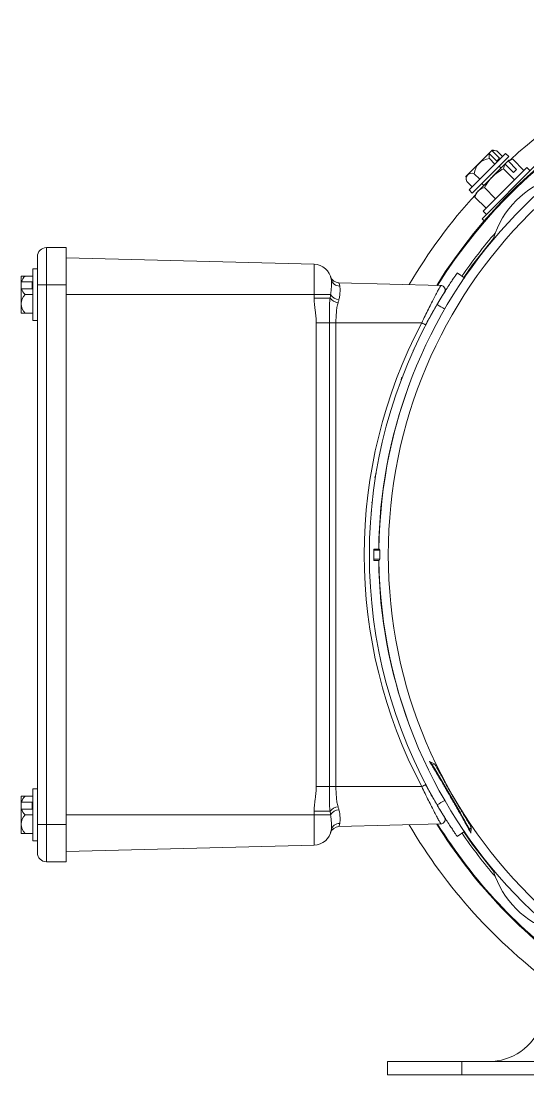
# Paper-space layout '_Right' of a CAD drawing. Header units: inches. Extents: x -5.71 to 3.63, y -3.65 to 3.62.
# Drawn here: x -5.71 to -2.3, y -3.5 to 3.59 of the extents above; entities that cross this region are included whole.
import ezdxf

# ---------------------------------------------------------------- set-up
doc = ezdxf.new("R2010")
doc.units = ezdxf.units.IN
doc.header["$MEASUREMENT"] = 0

psp = doc.layouts.new('_Right')

# ---------------------------------------------------------------- linework, layer by layer
at = {"color": 7, "linetype": 'Continuous', "lineweight": 15}
for p, q in [((-2.7215, 2.5447), (-2.5447, 2.7215)), ((-2.4542, 2.7003), (-2.7003, 2.4542)), ((-2.5637, 2.6977), (-2.5138, 2.6478)), ((-2.4947, 2.6669), (-2.5446, 2.7168)), ((-2.512, 2.7161), (-2.4752, 2.6793)), ((-2.4323, 2.6784), (-2.4542, 2.7003)), ((-2.4323, 2.6784), (-2.6784, 2.4323)), ((-2.6534, 2.4327), (-2.4327, 2.6534)), ((-2.563, 2.6651), (-2.5262, 2.6283)), ((-2.5138, 2.6478), (-2.4947, 2.6669)), ((-2.4016, 2.5714), (-2.457, 2.6268)), ((-2.4357, 2.648), (-2.3803, 2.5926)), ((-2.4058, 2.6606), (-2.4327, 2.6534)), ((-2.3308, 2.5856), (-2.4058, 2.6606)), ((-2.6651, 2.563), (-2.6283, 2.5262)), ((-2.6131, 2.2595), (-2.2595, 2.6131)), ((-2.6046, 2.3118), (-2.3118, 2.6046)), ((-2.4851, 2.601), (-2.4974, 2.6133)), ((-2.3945, 2.5219), (-2.4695, 2.5969)), ((-2.3803, 2.5926), (-2.4016, 2.5714)), ((-2.2899, 2.5826), (-2.3118, 2.6046)), ((-2.7161, 2.512), (-2.6793, 2.4752)), ((-2.6133, 2.4974), (-2.601, 2.4851)), ((-2.7003, 2.4542), (-2.6784, 2.4323)), ((-2.6534, 2.4327), (-2.6606, 2.4058)), ((-2.5219, 2.3945), (-2.5969, 2.4695)), ((-2.5856, 2.3308), (-2.6606, 2.4058)), ((-2.6046, 2.3118), (-2.5826, 2.2899)), ((-2.6131, 2.2595), (-2.5992, 2.2457)), ((-5.5438, 2.066), (-5.5438, -2.066)), ((-5.5438, 2.066), (-5.4108, 2.066)), ((-5.4108, 2.066), (-5.4108, -2.066)), ((-5.6038, -2.006), (-5.6038, 2.006)), ((-3.7427, 1.9538), (-5.4108, 1.9975)), ((-5.6038, 1.924), (-5.6348, 1.924)), ((-5.6348, 1.924), (-5.6348, 1.576)), ((-3.7427, 1.7259), (-3.7427, 1.9538)), ((-5.7138, 1.875), (-5.6348, 1.875)), ((-5.7138, 1.625), (-5.7138, 1.875)), ((-2.7802, 1.8957), (-2.7288, 1.8602)), ((-5.7105, 1.8359), (-5.6398, 1.8359)), ((-5.6398, 1.7891), (-5.7105, 1.7891)), ((-5.6398, 1.8359), (-5.6398, 1.7891)), ((-5.4108, 1.816), (-5.6038, 1.816)), ((-3.5762, 1.8294), (-2.8903, 1.8114)), ((-5.6868, 1.75), (-5.6348, 1.75)), ((-3.6316, 1.75), (-5.4108, 1.75)), ((-3.6355, 1.7259), (-3.7427, 1.7259)), ((-5.7138, 1.625), (-5.6348, 1.625)), ((-5.6348, 1.576), (-5.6038, 1.576)), ((-3.7282, -1.56), (-3.7282, 1.56)), ((-3.0183, 1.56), (-3.7282, 1.56)), ((-3.6398, -1.56), (-3.6398, 1.56)), ((-3.5956, 1.56), (-3.5956, -1.56)), ((-3.34, -0.0382), (-3.34, 0.0382)), ((-3.3061, 0.0382), (-3.34, 0.0382)), ((-3.3002, 0.03), (-3.34, 0.03)), ((-3.3061, 0.0382), (-3.3002, 0.03)), ((-3.3002, -0.03), (-3.34, -0.03)), ((-3.34, -0.0382), (-3.3061, -0.0382)), ((-3.3002, -0.03), (-3.3061, -0.0382)), ((-2.9664, -1.3908), (-2.9352, -1.4064)), ((-2.9477, -1.4136), (-2.9664, -1.3908)), ((-2.9352, -1.4064), (-2.9477, -1.4136)), ((-5.7138, -1.625), (-5.6348, -1.625)), ((-5.7138, -1.875), (-5.7138, -1.625)), ((-5.6038, -1.576), (-5.6348, -1.576)), ((-5.6348, -1.576), (-5.6348, -1.924)), ((-3.7282, -1.56), (-3.0183, -1.56)), ((-5.7105, -1.6641), (-5.6398, -1.6641)), ((-5.6398, -1.6641), (-5.6398, -1.7109)), ((-5.6398, -1.7109), (-5.7105, -1.7109)), ((-5.6868, -1.75), (-5.6348, -1.75)), ((-3.6316, -1.75), (-5.4108, -1.75)), ((-3.7427, -1.9538), (-3.7427, -1.7259)), ((-3.6355, -1.7259), (-3.7427, -1.7259)), ((-5.6038, -1.816), (-5.4108, -1.816)), ((-2.8903, -1.8114), (-3.5762, -1.8294)), ((-2.6856, -1.8388), (-2.698, -1.846)), ((-2.6856, -1.8388), (-2.6877, -1.8736)), ((-5.7138, -1.875), (-5.6348, -1.875)), ((-2.7288, -1.8602), (-2.7802, -1.8957)), ((-2.6877, -1.8736), (-2.698, -1.846)), ((-5.6348, -1.924), (-5.6038, -1.924)), ((-3.7427, -1.9538), (-5.4108, -1.9975)), ((-5.4108, -2.066), (-5.5438, -2.066)), ((-3.25, -3.4103), (-3.25, -3.5)), ((-3.25, -3.4103), (-1.73, -3.4103)), ((-2.75, -3.4103), (-2.75, -3.5)), ((-3.25, -3.5), (-1.73, -3.5))]:
    psp.add_line(p, q, dxfattribs=at)
at = {"color": 8, "linetype": 'Continuous', "lineweight": 15}
for p, q in [((-3.0758, 1.3721), (-3.0778, 1.3726)), ((-3.0746, 1.3796), (-3.0727, 1.3791)), ((-3.3257, 0.5481), (-3.335, 0.5185)), ((-3.3566, 0.2865), (-3.361, 0.2872)), ((-3.3526, 0.3504), (-3.3571, 0.3516))]:
    psp.add_line(p, q, dxfattribs=at)
at = {"color": 7, "linetype": 'Continuous', "lineweight": 15, "flags": 128}
for points in [[(-2.7358, 1.865), (-2.6764, 1.9493), (-2.5364, 2.1283)], [(-2.5364, -2.1283), (-2.6764, -1.9493), (-2.7357, -1.8651)]]:
    psp.add_lwpolyline(points, dxfattribs=at)
at = {"color": 8, "linetype": 'Continuous', "lineweight": 15, "flags": 128}
psp.add_lwpolyline([(-3.1527, 1.1947), (-3.1542, 1.188), (-3.157, 1.1756)], dxfattribs=at)
at = {"color": 7, "linetype": 'Continuous', "lineweight": 15}
psp.add_circle((0, 0), 3.2435, dxfattribs=at)
for centre, radius, start, end in [((0, 0), 3.5959, 93.20533, 132.39684), ((0, 0), 3.435, 91.81516, 148.16018), ((0, 0), 3.3064, 93.05133, 179.33844), ((-2.5875, 2.5399), 0.1597, 81.45512, 82.9716), ((-2.5077, 2.6826), 0.0581, 164.93767, 197.62748), ((-2.5684, 2.5589), 0.1597, 81.45512, 82.9716), ((-2.5553, 2.5553), 0.1665, 74.90545, 86.34778), ((-2.5296, 2.6608), 0.0581, 72.37252, 105.06233), ((-2.5553, 2.5553), 0.11, 93.99842, 176.00158), ((-2.674, 2.5287), 0.0453, 141.96163, 201.61671), ((-2.6818, 2.5209), 0.0453, 68.38329, 128.03837), ((-2.5553, 2.5553), 0.1665, 183.65222, 195.09455), ((-1.9481, 1.9481), 0.6153, 107.03166, 162.96834), ((0, 0), 3.5959, 137.60316, 149.64953), ((-5.5438, 2.006), 0.06, 90, 180), ((-3.7458, 1.8339), 0.12, 9.12042, 88.5), ((-5.6226, 1.8095), 0.0917, 134.4541, 163.29918), ((-3.5746, 1.8893), 0.06, 197.94557, 268.5), ((-3.5718, 1.8639), 0.0566, 191.17907, 272.16318), ((-5.6391, 1.6686), 0.1818, 113.09585, 114.25375), ((-5.6391, 1.6219), 0.1818, 113.09585, 114.25375), ((-5.6226, 1.8155), 0.0917, 196.70082, 225.5459), ((-2.8911, 1.7814), 0.03, 328.0542, 88.5), ((-5.6255, 1.6864), 0.0883, 133.9815, 179.31463), ((-3.5704, 1.7788), 0.084, 219.11159, 262.09191), ((-3.5695, 1.7877), 0.0726, 211.30238, 264.85428), ((-5.6255, 1.6886), 0.0883, 180.68537, 226.0185), ((-0.0343, 0), 3.3367, 149.70767, 210.29233), ((-0.065, 0), 3.34, 152.156, 207.844), ((-3.2896, 1.0309), 0.5946, 60.02662, 62.85122), ((-0.0343, 0), 3.2743, 159.54383, 179.33195), ((0, 0), 3.3003, 179.47917, 180.52083), ((-0.0343, 0), 3.2743, 180.66805, 200.45617), ((0, 0), 3.3064, 180.66156, 269.33844), ((-13.3283, -7.6951), 12.1332, 28.82097, 31.17903), ((-3.2896, -1.0309), 0.5946, 297.14878, 299.97338), ((-5.6226, -1.6905), 0.0917, 134.4541, 163.29918), ((-5.6391, -1.8314), 0.1818, 113.09585, 114.25375), ((-3.5704, -1.7788), 0.084, 97.90809, 140.88841), ((-5.6391, -1.8781), 0.1818, 113.09585, 114.25375), ((-5.6255, -1.8136), 0.0883, 133.9815, 179.31463), ((-5.6226, -1.6845), 0.0917, 196.70082, 225.5459), ((-3.5695, -1.7877), 0.0726, 95.14572, 148.69762), ((-2.8911, -1.7814), 0.03, 271.5, 31.9458), ((-5.6255, -1.8114), 0.0883, 180.68537, 226.0185), ((-3.5746, -1.8893), 0.06, 91.5, 162.05443), ((-3.5718, -1.8639), 0.0566, 87.83682, 168.82093), ((0, 0), 3.5959, 210.35047, 233.88168), ((0, 0), 3.435, 211.83982, 234.34581), ((-3.7458, -1.8339), 0.12, 271.5, 350.87958), ((-5.5438, -2.006), 0.06, 180, 270), ((-1.9481, -1.9481), 0.6153, 197.03166, 252.96834), ((-2.57, -3.0303), 0.38, 270, 340)]:
    psp.add_arc(centre, radius, start, end, dxfattribs=at)
at = {"color": 8, "linetype": 'Continuous', "lineweight": 15}
for radius, start, end in [(3.4294, 91.80698, 148.1052), (3.3256, 139.35677, 145.71703), (3.4294, 211.8948, 234.40949), (3.3256, 214.28568, 220.64323)]:
    psp.add_arc((0, 0), radius, start, end, dxfattribs=at)
at = {"color": 7, "linetype": 'Continuous', "lineweight": 15}
for points in [[(-2.4695, 2.5969), (-2.4666, 2.6078), (-2.4626, 2.6181), (-2.457, 2.6268)], [(-2.457, 2.6268), (-2.4579, 2.6266), (-2.4589, 2.6264), (-2.4599, 2.6262)], [(-2.4387, 2.6474), (-2.4377, 2.6476), (-2.4367, 2.6478), (-2.4357, 2.648)], [(-2.4357, 2.648), (-2.4269, 2.6537), (-2.4168, 2.6576), (-2.4058, 2.6606)], [(-2.5969, 2.4695), (-2.5821, 2.4964), (-2.5647, 2.5213), (-2.543, 2.543)], [(-2.6606, 2.4058), (-2.6562, 2.4223), (-2.6494, 2.4367), (-2.6386, 2.4475)], [(-3.6355, 1.7259), (-3.6341, 1.734), (-3.6328, 1.7421), (-3.6316, 1.75)], [(-3.576, 1.7154), (-3.5778, 1.709), (-3.5798, 1.7024), (-3.5819, 1.6957)], [(-2.9154, 1.6831), (-2.898, 1.6729), (-2.8807, 1.6628), (-2.8633, 1.6526)], [(-3.5819, -1.6957), (-3.5798, -1.7024), (-3.5778, -1.709), (-3.576, -1.7154)], [(-2.8633, -1.6526), (-2.8807, -1.6628), (-2.898, -1.6729), (-2.9154, -1.6831)], [(-3.6316, -1.75), (-3.6328, -1.7421), (-3.6341, -1.734), (-3.6355, -1.7259)]]:
    psp.add_open_spline(points, degree=3, dxfattribs=at)
for points, knots in [([(-2.543, 2.543), (-2.5322, 2.5539), (-2.5205, 2.5637), (-2.4959, 2.5815), (-2.4829, 2.5895), (-2.4695, 2.5969)], [0, 0, 0, 0, 0.5, 0.5, 1, 1, 1, 1]), ([(-2.6386, 2.4475), (-2.6332, 2.4529), (-2.6268, 2.4574), (-2.6128, 2.4646), (-2.6051, 2.4673), (-2.5969, 2.4695)], [0, 0, 0, 0, 0.5, 0.5, 1, 1, 1, 1]), ([(-3.6273, 1.8529), (-3.6283, 1.859), (-3.6295, 1.8634), (-3.6312, 1.8694), (-3.6317, 1.8708), (-3.6317, 1.8708)], [0, 0, 0, 0, 0.5, 0.5, 1, 1, 1, 1]), ([(-3.6316, 1.75), (-3.6295, 1.7619), (-3.6283, 1.7733), (-3.6268, 1.7947), (-3.6265, 1.8049), (-3.6262, 1.8227), (-3.6262, 1.8305), (-3.6264, 1.8435), (-3.6267, 1.8488), (-3.6273, 1.8529)], [0, 0, 0, 0, 0.25, 0.25, 0.5, 0.5, 0.75, 0.75, 1, 1, 1, 1]), ([(-2.9154, 1.6831), (-2.9071, 1.6974), (-2.8988, 1.7114), (-2.8863, 1.7319), (-2.8822, 1.7387), (-2.874, 1.7521), (-2.8699, 1.7588), (-2.8578, 1.7781), (-2.8501, 1.7903), (-2.8354, 1.8132), (-2.8283, 1.824), (-2.8156, 1.8434), (-2.8099, 1.852), (-2.8022, 1.8634), (-2.7998, 1.867), (-2.7955, 1.8734), (-2.7935, 1.8763), (-2.7882, 1.884), (-2.7855, 1.888), (-2.7818, 1.8933), (-2.7809, 1.8947), (-2.7809, 1.8947)], [0, 0, 0, 0, 0.125, 0.125, 0.1875, 0.1875, 0.25, 0.25, 0.375, 0.375, 0.5, 0.5, 0.625, 0.625, 0.6875, 0.6875, 0.75, 0.75, 0.875, 0.875, 1, 1, 1, 1]), ([(-3.5762, 1.8294), (-3.5762, 1.8294), (-3.5754, 1.8275), (-3.5728, 1.8201), (-3.5711, 1.8146), (-3.5697, 1.8073)], [0, 0, 0, 0, 0.5, 0.5, 1, 1, 1, 1]), ([(-3.5697, 1.8073), (-3.5687, 1.8024), (-3.5683, 1.7967), (-3.568, 1.7839), (-3.568, 1.7768), (-3.5685, 1.7613), (-3.5691, 1.7528), (-3.5714, 1.7348), (-3.5733, 1.7253), (-3.576, 1.7154)], [0, 0, 0, 0, 0.25, 0.25, 0.5, 0.5, 0.75, 0.75, 1, 1, 1, 1]), ([(-3.0183, 1.56), (-3.0109, 1.576), (-3.0034, 1.5917), (-2.9885, 1.6226), (-2.9811, 1.6378), (-2.9663, 1.6676), (-2.9591, 1.6819), (-2.9453, 1.7088), (-2.9387, 1.7214), (-2.9263, 1.745), (-2.9205, 1.7559), (-2.9102, 1.7751), (-2.9057, 1.7834), (-2.8982, 1.7972), (-2.8953, 1.8024), (-2.8914, 1.8095), (-2.8903, 1.8114), (-2.8903, 1.8114)], [0, 0, 0, 0, 0.125, 0.125, 0.25, 0.25, 0.375, 0.375, 0.5, 0.5, 0.625, 0.625, 0.75, 0.75, 0.875, 0.875, 1, 1, 1, 1]), ([(-3.7282, 1.56), (-3.7282, 1.5739), (-3.729, 1.5878), (-3.7316, 1.6154), (-3.7334, 1.6292), (-3.739, 1.6705), (-3.7427, 1.698), (-3.7427, 1.7259)], [0, 0, 0, 0, 0.25, 0.25, 0.5, 0.5, 1, 1, 1, 1]), ([(-3.6398, 1.56), (-3.6398, 1.5886), (-3.6398, 1.6166), (-3.6394, 1.658), (-3.6391, 1.6716), (-3.638, 1.6988), (-3.6372, 1.7123), (-3.6355, 1.7259)], [0, 0, 0, 0, 0.5, 0.5, 0.75, 0.75, 1, 1, 1, 1]), ([(-2.8657, 1.7654), (-2.8657, 1.7654), (-2.8668, 1.7637), (-2.8708, 1.7574), (-2.8737, 1.7527), (-2.8813, 1.7405), (-2.8858, 1.7332), (-2.8961, 1.7163), (-2.9019, 1.7066), (-2.9143, 1.686), (-2.9208, 1.675), (-2.9344, 1.6515), (-2.9416, 1.639), (-2.9633, 1.6006), (-2.9779, 1.5739), (-2.9926, 1.546)], [0, 0, 0, 0, 0.125, 0.125, 0.25, 0.25, 0.375, 0.375, 0.5, 0.5, 0.625, 0.625, 0.75, 0.75, 1, 1, 1, 1]), ([(-3.5819, 1.6957), (-3.585, 1.6856), (-3.5871, 1.6752), (-3.5905, 1.6534), (-3.5917, 1.6421), (-3.5947, 1.6076), (-3.5956, 1.584), (-3.5956, 1.56)], [0, 0, 0, 0, 0.25, 0.25, 0.5, 0.5, 1, 1, 1, 1]), ([(-2.6877, -1.8736), (-2.6944, -1.8613), (-2.7015, -1.8482), (-2.7173, -1.8196), (-2.7258, -1.8042), (-2.7405, -1.7777), (-2.7458, -1.7682), (-2.7573, -1.7477), (-2.7635, -1.7367), (-2.7774, -1.7121), (-2.7852, -1.6983), (-2.7987, -1.6746), (-2.8035, -1.6663), (-2.8135, -1.6488), (-2.8188, -1.6395), (-2.8294, -1.6212), (-2.8348, -1.6119), (-2.845, -1.5944), (-2.8499, -1.586), (-2.859, -1.5704), (-2.8632, -1.5632), (-2.8713, -1.5494), (-2.8751, -1.5429), (-2.8859, -1.5246), (-2.8923, -1.5138), (-2.9042, -1.4938), (-2.9097, -1.4846), (-2.9201, -1.4673), (-2.925, -1.4591), (-2.9343, -1.4437), (-2.9387, -1.4364), (-2.9514, -1.4155), (-2.9591, -1.4027), (-2.9664, -1.3908)], [0, 0, 0, 0, 0.125, 0.125, 0.25, 0.25, 0.3125, 0.3125, 0.375, 0.375, 0.4375, 0.4375, 0.46875, 0.46875, 0.5, 0.5, 0.53125, 0.53125, 0.5625, 0.5625, 0.59375, 0.59375, 0.625, 0.625, 0.6875, 0.6875, 0.75, 0.75, 0.8125, 0.8125, 0.875, 0.875, 1, 1, 1, 1]), ([(-2.9352, -1.4064), (-2.9343, -1.4068), (-2.9328, -1.4086), (-2.9296, -1.4133), (-2.9283, -1.4152), (-2.9255, -1.4196), (-2.924, -1.4222), (-2.9189, -1.4308), (-2.9149, -1.4376), (-2.9059, -1.4536), (-2.9007, -1.4628), (-2.8896, -1.4829), (-2.8836, -1.4937), (-2.8739, -1.5112), (-2.8705, -1.5173), (-2.8636, -1.5296), (-2.8601, -1.5359), (-2.8494, -1.5551), (-2.8419, -1.5682), (-2.8265, -1.5954), (-2.8186, -1.6092), (-2.8068, -1.6296), (-2.8029, -1.6364), (-2.795, -1.65), (-2.791, -1.6569), (-2.7791, -1.6771), (-2.7714, -1.6901), (-2.7602, -1.709), (-2.7565, -1.7152), (-2.7492, -1.7273), (-2.7457, -1.7332), (-2.7354, -1.7504), (-2.729, -1.761), (-2.7172, -1.7807), (-2.7118, -1.7898), (-2.7025, -1.8056), (-2.6985, -1.8124), (-2.6936, -1.8212), (-2.6922, -1.8238), (-2.6898, -1.8284), (-2.6887, -1.8304), (-2.6863, -1.8356), (-2.6855, -1.8378), (-2.6856, -1.8388)], [0, 0, 0, 0, 0.0625, 0.0625, 0.09375, 0.09375, 0.125, 0.125, 0.1875, 0.1875, 0.25, 0.25, 0.3125, 0.3125, 0.34375, 0.34375, 0.375, 0.375, 0.4375, 0.4375, 0.5, 0.5, 0.53125, 0.53125, 0.5625, 0.5625, 0.625, 0.625, 0.65625, 0.65625, 0.6875, 0.6875, 0.75, 0.75, 0.8125, 0.8125, 0.875, 0.875, 0.90625, 0.90625, 0.9375, 0.9375, 1, 1, 1, 1]), ([(-2.9926, -1.546), (-2.9853, -1.5599), (-2.9779, -1.5735), (-2.9633, -1.6004), (-2.9559, -1.6136), (-2.9414, -1.6394), (-2.9343, -1.6516), (-2.9207, -1.6751), (-2.9141, -1.6864), (-2.9017, -1.707), (-2.896, -1.7164), (-2.8857, -1.7334), (-2.8812, -1.7407), (-2.8737, -1.7527), (-2.8707, -1.7575), (-2.8668, -1.7638), (-2.8657, -1.7654), (-2.8657, -1.7654)], [0, 0, 0, 0, 0.125, 0.125, 0.25, 0.25, 0.375, 0.375, 0.5, 0.5, 0.625, 0.625, 0.75, 0.75, 0.875, 0.875, 1, 1, 1, 1]), ([(-3.7427, -1.7259), (-3.7427, -1.6981), (-3.739, -1.6705), (-3.7335, -1.6292), (-3.7316, -1.6154), (-3.729, -1.5878), (-3.7282, -1.5739), (-3.7282, -1.56)], [0, 0, 0, 0, 0.5, 0.5, 0.75, 0.75, 1, 1, 1, 1]), ([(-3.6355, -1.7259), (-3.6372, -1.7123), (-3.638, -1.6988), (-3.6391, -1.6716), (-3.6394, -1.658), (-3.6398, -1.6166), (-3.6398, -1.5886), (-3.6398, -1.56)], [0, 0, 0, 0, 0.25, 0.25, 0.5, 0.5, 1, 1, 1, 1]), ([(-3.5956, -1.56), (-3.5956, -1.5841), (-3.5947, -1.6076), (-3.5918, -1.6419), (-3.5905, -1.6533), (-3.5871, -1.6751), (-3.585, -1.6856), (-3.5819, -1.6957)], [0, 0, 0, 0, 0.5, 0.5, 0.75, 0.75, 1, 1, 1, 1]), ([(-2.8903, -1.8114), (-2.8903, -1.8114), (-2.8913, -1.8096), (-2.8952, -1.8025), (-2.8982, -1.7971), (-2.9056, -1.7835), (-2.9102, -1.7752), (-2.9205, -1.7559), (-2.9262, -1.7452), (-2.9387, -1.7215), (-2.9454, -1.7086), (-2.9592, -1.6817), (-2.9663, -1.6675), (-2.981, -1.6379), (-2.9885, -1.6226), (-3.0034, -1.5917), (-3.0109, -1.576), (-3.0183, -1.56)], [0, 0, 0, 0, 0.125, 0.125, 0.25, 0.25, 0.375, 0.375, 0.5, 0.5, 0.625, 0.625, 0.75, 0.75, 0.875, 0.875, 1, 1, 1, 1]), ([(-2.7809, -1.8947), (-2.7809, -1.8947), (-2.7818, -1.8933), (-2.7845, -1.8894), (-2.7856, -1.8878), (-2.7883, -1.8839), (-2.7899, -1.8815), (-2.7952, -1.8737), (-2.7996, -1.8674), (-2.8097, -1.8523), (-2.8156, -1.8435), (-2.8283, -1.8241), (-2.8352, -1.8136), (-2.8463, -1.7963), (-2.8501, -1.7903), (-2.8578, -1.778), (-2.8617, -1.7718), (-2.8737, -1.7526), (-2.882, -1.7392), (-2.8987, -1.7114), (-2.9071, -1.6974), (-2.9154, -1.6831)], [0, 0, 0, 0, 0.125, 0.125, 0.1875, 0.1875, 0.25, 0.25, 0.375, 0.375, 0.5, 0.5, 0.625, 0.625, 0.6875, 0.6875, 0.75, 0.75, 0.875, 0.875, 1, 1, 1, 1]), ([(-3.6273, -1.8529), (-3.6267, -1.8488), (-3.6264, -1.8435), (-3.6262, -1.8305), (-3.6262, -1.8228), (-3.6264, -1.8094), (-3.6266, -1.8046), (-3.6269, -1.7946), (-3.6272, -1.7894), (-3.6283, -1.7733), (-3.6295, -1.7619), (-3.6316, -1.75)], [0, 0, 0, 0, 0.25, 0.25, 0.5, 0.5, 0.625, 0.625, 0.75, 0.75, 1, 1, 1, 1]), ([(-3.576, -1.7154), (-3.5705, -1.7353), (-3.5688, -1.7532), (-3.568, -1.7768), (-3.568, -1.7839), (-3.5683, -1.7967), (-3.5687, -1.8024), (-3.5697, -1.8073)], [0, 0, 0, 0, 0.5, 0.5, 0.75, 0.75, 1, 1, 1, 1]), ([(-3.5697, -1.8073), (-3.5711, -1.8146), (-3.5728, -1.82), (-3.5753, -1.8274), (-3.5762, -1.8294), (-3.5762, -1.8294)], [0, 0, 0, 0, 0.5, 0.5, 1, 1, 1, 1]), ([(-3.6317, -1.8708), (-3.6317, -1.8708), (-3.6312, -1.8694), (-3.6295, -1.8634), (-3.6283, -1.859), (-3.6273, -1.8529)], [0, 0, 0, 0, 0.5, 0.5, 1, 1, 1, 1])]:
    psp.add_open_spline(points, degree=3, knots=knots, dxfattribs=at)

doc.saveas('drawing.dxf')
